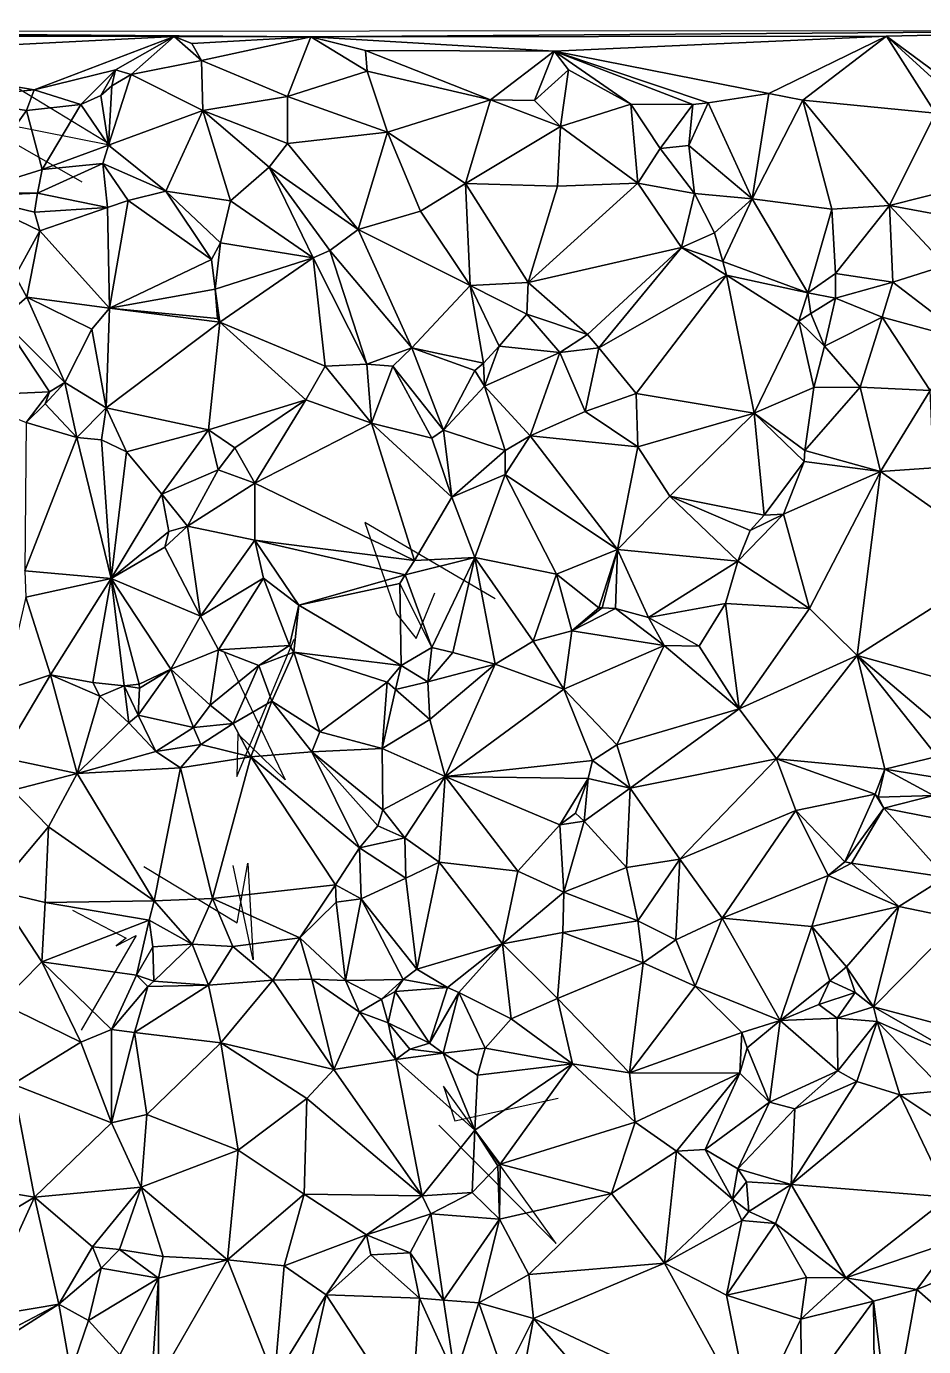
# Model space of a CAD drawing. Header units: metres. Extents: x -15 to 15, y -15.2 to 15.7.
# Drawn here: x -10.06 to -0.3, y 0.67 to 15.03 of the extents above; entities that cross this region are included whole.
import ezdxf

# ---------------------------------------------------------------- set-up
doc = ezdxf.new("R2010")
doc.units = ezdxf.units.M
doc.layers.add('CRACKS', color=1, linetype='Continuous')
doc.layers.add('STREET_MESH', color=7, linetype='Continuous')

msp = doc.modelspace()

# ---------------------------------------------------------------- linework, layer by layer
at = {"layer": 'CRACKS'}
for points in [[(-9.45, 13.339, 0.1), (-10.694, 14.051, 0.1), (-9.135, 13.741, 0.1), (-10.806, 14.756, 0.1), (-10.603, 15.034, 0.1)], [(-4.957, 8.809, 0.1), (-6.373, 9.638, 0.1), (-6.031, 8.643, 0.1), (-5.817, 8.376, 0.1), (-5.614, 8.874, 0.1)], [(-7.904, 8.23, 0.1), (-7.24, 6.838, 0.1), (-7.756, 7.34, 0.1), (-7.766, 6.874, 0.1), (-7.142, 8.368, 0.1)], [(-8.778, 5.897, 0.1), (-7.764, 5.284, 0.1), (-7.649, 5.934, 0.1), (-7.59, 4.881, 0.1), (-7.806, 5.907, 0.1)], [(-9.557, 5.421, 0.1), (-8.972, 5.118, 0.1), (-9.081, 5.032, 0.1), (-8.861, 5.147, 0.1), (-9.462, 4.115, 0.1)], [(-5.571, 3.084, 0.1), (-4.292, 1.796, 0.1), (-5.517, 3.506, 0.1), (-5.394, 3.129, 0.1), (-4.271, 3.376, 0.1)]]:
    msp.add_polyline3d(points, dxfattribs=at)
at = {"layer": 'STREET_MESH'}
for points in [[(-14.616, 14.98), (-6.961, 14.92), (1.963, 14.988)], [(-8.449, 14.923), (-6.961, 14.92), (-14.616, 14.98)], [(-12.918, 14.928), (-8.449, 14.923), (-14.616, 14.98)], [(-6.961, 14.92), (-0.7, 14.928), (1.963, 14.988)], [(-0.7, 14.928), (0.451, 14.08), (1.963, 14.988)], [(-8.449, 14.923), (-12.918, 14.928), (-12.24, 14.732)], [(-9.974, 14.344), (-8.449, 14.923), (-12.24, 14.732)], [(-8.449, 14.923), (-9.974, 14.344), (-9.089, 14.561)], [(-8.917, 14.512), (-8.449, 14.923), (-9.089, 14.561)], [(-8.449, 14.923), (-8.917, 14.512), (-8.15, 14.663)], [(-8.449, 14.923), (-8.258, 14.85), (-6.961, 14.92)], [(-8.258, 14.85), (-8.449, 14.923), (-8.15, 14.663)], [(-8.258, 14.85), (-8.15, 14.663), (-6.961, 14.92)], [(-8.15, 14.663), (-7.215, 14.271), (-6.961, 14.92)], [(-7.215, 14.271), (-6.348, 14.546), (-6.961, 14.92)], [(-4.313, 14.766), (-0.7, 14.928), (-6.961, 14.92)], [(-6.368, 14.772), (-4.313, 14.766), (-6.961, 14.92)], [(-6.348, 14.546), (-6.368, 14.772), (-6.961, 14.92)], [(-4.313, 14.766), (-1.98, 14.304), (-0.7, 14.928)], [(-1.98, 14.304), (-1.608, 14.233), (-0.7, 14.928)], [(-1.608, 14.233), (-0.165, 14.089), (-0.7, 14.928)], [(0.196, 14.114), (0.451, 14.08), (-0.7, 14.928)], [(-0.165, 14.089), (0.196, 14.114), (-0.7, 14.928)], [(-10.907, 14.253), (-9.974, 14.344), (-12.24, 14.732)], [(-8.917, 14.512), (-8.139, 14.118), (-8.15, 14.663)], [(-8.139, 14.118), (-7.215, 14.271), (-8.15, 14.663)], [(-6.368, 14.772), (-5.007, 14.237), (-4.313, 14.766)], [(-6.368, 14.772), (-6.348, 14.546), (-5.007, 14.237)], [(-5.007, 14.237), (-4.528, 14.227), (-4.313, 14.766)], [(-4.528, 14.227), (-4.157, 14.563), (-4.313, 14.766)], [(-2.639, 14.203), (-1.98, 14.304), (-4.313, 14.766)], [(-2.805, 14.186), (-2.639, 14.203), (-4.313, 14.766)], [(-3.481, 14.188), (-2.805, 14.186), (-4.313, 14.766)], [(-4.157, 14.563), (-3.481, 14.188), (-4.313, 14.766)], [(-9.974, 14.344), (-9.466, 14.185), (-9.089, 14.561)], [(-9.466, 14.185), (-9.247, 14.284), (-9.089, 14.561)], [(-9.247, 14.284), (-9.128, 14.389), (-9.089, 14.561)], [(-8.917, 14.512), (-9.164, 13.741), (-8.139, 14.118)], [(-8.917, 14.512), (-9.128, 14.389), (-9.164, 13.741)], [(-9.128, 14.389), (-8.917, 14.512), (-9.089, 14.561)], [(-6.348, 14.546), (-7.215, 14.271), (-6.129, 13.883)], [(-6.348, 14.546), (-6.129, 13.883), (-5.007, 14.237)], [(-4.244, 13.945), (-4.157, 14.563), (-4.528, 14.227)], [(-4.157, 14.563), (-4.244, 13.945), (-3.481, 14.188)], [(-9.128, 14.389), (-9.247, 14.284), (-9.164, 13.741)], [(-10.056, 14.119), (-9.974, 14.344), (-10.907, 14.253)], [(-10.703, 13.225), (-10.056, 14.119), (-10.907, 14.253)], [(-9.466, 14.185), (-9.974, 14.344), (-10.056, 14.119)], [(-9.247, 14.284), (-9.466, 14.185), (-9.164, 13.741)], [(-7.215, 13.759), (-7.215, 14.271), (-8.139, 14.118)], [(-7.215, 14.271), (-7.215, 13.759), (-6.129, 13.883)], [(-6.129, 13.883), (-5.281, 13.326), (-5.007, 14.237)], [(-5.281, 13.326), (-4.244, 13.945), (-5.007, 14.237)], [(-4.244, 13.945), (-4.528, 14.227), (-5.007, 14.237)], [(-2.159, 13.16), (-1.98, 14.304), (-2.639, 14.203)], [(-2.159, 13.16), (-1.608, 14.233), (-1.98, 14.304)], [(-1.608, 14.233), (-2.159, 13.16), (-1.294, 13.047)], [(-1.608, 14.233), (-1.294, 13.047), (-0.667, 13.087)], [(-0.165, 14.089), (-1.608, 14.233), (-0.667, 13.087)], [(-10.703, 13.225), (-9.887, 13.478), (-10.056, 14.119)], [(-9.887, 13.478), (-9.466, 14.185), (-10.056, 14.119)], [(-9.466, 14.185), (-9.887, 13.478), (-9.164, 13.741)], [(-9.164, 13.741), (-8.54, 13.241), (-8.139, 14.118)], [(-8.54, 13.241), (-7.835, 13.136), (-8.139, 14.118)], [(-7.416, 13.502), (-7.215, 13.759), (-8.139, 14.118)], [(-7.835, 13.136), (-7.416, 13.502), (-8.139, 14.118)], [(-4.244, 13.945), (-3.405, 13.331), (-3.481, 14.188)], [(-3.16, 13.707), (-2.805, 14.186), (-3.481, 14.188)], [(-3.405, 13.331), (-3.16, 13.707), (-3.481, 14.188)], [(-2.805, 14.186), (-3.16, 13.707), (-2.848, 13.739)], [(-2.848, 13.739), (-2.159, 13.16), (-2.639, 14.203)], [(-2.805, 14.186), (-2.848, 13.739), (-2.639, 14.203)], [(0.455, 13.368), (-0.165, 14.089), (-0.667, 13.087)], [(-4.279, 13.298), (-4.244, 13.945), (-5.281, 13.326)], [(-4.244, 13.945), (-4.279, 13.298), (-3.405, 13.331)], [(-6.129, 13.883), (-7.215, 13.759), (-6.448, 12.825)], [(-5.77, 13.025), (-6.129, 13.883), (-6.448, 12.825)], [(-6.129, 13.883), (-5.77, 13.025), (-5.281, 13.326)], [(-9.887, 13.478), (-9.226, 13.542), (-9.164, 13.741)], [(-9.226, 13.542), (-8.54, 13.241), (-9.164, 13.741)], [(-7.215, 13.759), (-7.416, 13.502), (-6.448, 12.825)], [(-3.16, 13.707), (-3.405, 13.331), (-2.789, 13.217)], [(-3.16, 13.707), (-2.789, 13.217), (-2.848, 13.739)], [(-2.789, 13.217), (-2.159, 13.16), (-2.848, 13.739)], [(-9.226, 13.542), (-9.937, 13.221), (-9.173, 13.065)], [(-9.226, 13.542), (-9.887, 13.478), (-9.937, 13.221)], [(-8.951, 13.141), (-9.226, 13.542), (-9.173, 13.065)], [(-9.226, 13.542), (-8.951, 13.141), (-8.54, 13.241)], [(-7.835, 13.136), (-6.938, 12.516), (-7.416, 13.502)], [(-7.416, 13.502), (-6.757, 12.598), (-6.448, 12.825)], [(-6.938, 12.516), (-6.757, 12.598), (-7.416, 13.502)], [(-9.937, 13.221), (-9.887, 13.478), (-10.703, 13.225)], [(0.192, 12.925), (0.455, 13.368), (-0.667, 13.087)], [(-9.937, 13.221), (-10.703, 13.225), (-10.694, 13.188)], [(-9.97, 13.012), (-9.937, 13.221), (-10.694, 13.188)], [(-9.937, 13.221), (-9.97, 13.012), (-9.173, 13.065)], [(-8.951, 13.141), (-8.042, 12.498), (-8.54, 13.241)], [(-8.042, 12.498), (-7.945, 12.682), (-8.54, 13.241)], [(-7.945, 12.682), (-7.835, 13.136), (-8.54, 13.241)], [(-5.77, 13.025), (-5.228, 12.216), (-5.281, 13.326)], [(-5.281, 13.326), (-5.228, 12.216), (-4.598, 12.25)], [(-4.279, 13.298), (-5.281, 13.326), (-4.598, 12.25)], [(-2.929, 12.628), (-3.405, 13.331), (-4.598, 12.25)], [(-3.405, 13.331), (-4.279, 13.298), (-4.598, 12.25)], [(-2.789, 13.217), (-3.405, 13.331), (-2.929, 12.628)], [(-2.789, 13.217), (-2.929, 12.628), (-2.57, 12.79)], [(-2.159, 13.16), (-2.789, 13.217), (-2.57, 12.79)], [(-9.912, 12.812), (-9.97, 13.012), (-10.694, 13.188)], [(-10.179, 12.32), (-9.912, 12.812), (-10.694, 13.188)], [(-9.154, 11.968), (-8.951, 13.141), (-9.173, 13.065)], [(-8.042, 12.498), (-8.951, 13.141), (-9.154, 11.968)], [(-6.938, 12.516), (-7.835, 13.136), (-7.945, 12.682)], [(-2.479, 12.476), (-2.159, 13.16), (-2.57, 12.79)], [(-2.479, 12.476), (-1.555, 12.136), (-2.159, 13.16)], [(-2.159, 13.16), (-1.555, 12.136), (-1.294, 13.047)], [(-1.294, 13.047), (-1.255, 12.346), (-0.667, 13.087)], [(-1.255, 12.346), (-0.63, 12.253), (-0.667, 13.087)], [(-0.63, 12.253), (-0.057, 12.432), (-0.667, 13.087)], [(-0.057, 12.432), (0.192, 12.925), (-0.667, 13.087)], [(-9.97, 13.012), (-9.912, 12.812), (-9.173, 13.065)], [(-9.912, 12.812), (-9.154, 11.968), (-9.173, 13.065)], [(-5.228, 12.216), (-5.77, 13.025), (-6.448, 12.825)], [(-1.294, 13.047), (-1.555, 12.136), (-1.255, 12.346)], [(-10.179, 12.32), (-10.052, 12.088), (-9.912, 12.812)], [(-9.912, 12.812), (-10.052, 12.088), (-9.154, 11.968)], [(-6.757, 12.598), (-5.865, 11.538), (-6.448, 12.825)], [(-5.865, 11.538), (-5.228, 12.216), (-6.448, 12.825)], [(-2.929, 12.628), (-2.479, 12.476), (-2.57, 12.79)], [(-8.042, 12.498), (-8.004, 12.177), (-7.945, 12.682)], [(-8.004, 12.177), (-6.938, 12.516), (-7.945, 12.682)], [(-8.004, 12.177), (-8.042, 12.498), (-9.154, 11.968)], [(-6.938, 12.516), (-8.004, 12.177), (-7.954, 11.817)], [(-6.807, 11.337), (-6.938, 12.516), (-7.954, 11.817)], [(-6.938, 12.516), (-6.353, 11.359), (-6.757, 12.598)], [(-6.353, 11.359), (-6.938, 12.516), (-6.807, 11.337)], [(-6.757, 12.598), (-6.353, 11.359), (-5.865, 11.538)], [(-3.951, 11.684), (-2.929, 12.628), (-4.598, 12.25)], [(-2.929, 12.628), (-3.951, 11.684), (-3.828, 11.539)], [(-2.44, 12.327), (-2.929, 12.628), (-3.828, 11.539)], [(-2.44, 12.327), (-2.479, 12.476), (-2.929, 12.628)], [(-1.555, 12.136), (-2.479, 12.476), (-2.44, 12.327)], [(-0.057, 12.432), (-0.63, 12.253), (0.204, 11.615)], [(-10.179, 12.32), (-10.327, 11.849), (-10.052, 12.088)], [(-5.865, 11.538), (-5.083, 11.37), (-5.228, 12.216)], [(-5.228, 12.216), (-4.613, 11.905), (-4.598, 12.25)], [(-5.083, 11.37), (-4.914, 11.555), (-5.228, 12.216)], [(-4.914, 11.555), (-4.613, 11.905), (-5.228, 12.216)], [(-4.613, 11.905), (-3.951, 11.684), (-4.598, 12.25)], [(-3.421, 11.041), (-2.44, 12.327), (-3.828, 11.539)], [(-2.137, 10.828), (-2.44, 12.327), (-3.421, 11.041)], [(-1.652, 11.829), (-2.44, 12.327), (-2.137, 10.828)], [(-1.652, 11.829), (-1.555, 12.136), (-2.44, 12.327)], [(-1.555, 12.136), (-1.253, 12.078), (-1.255, 12.346)], [(-1.253, 12.078), (-0.63, 12.253), (-1.255, 12.346)], [(-1.253, 12.078), (-0.746, 11.871), (-0.63, 12.253)], [(-0.63, 12.253), (-0.746, 11.871), (0.204, 11.615)], [(-10.052, 12.088), (-10.327, 11.849), (-9.64, 11.161)], [(-9.346, 11.74), (-10.052, 12.088), (-9.64, 11.161)], [(-10.052, 12.088), (-9.346, 11.74), (-9.154, 11.968)], [(-7.978, 11.857), (-8.004, 12.177), (-9.154, 11.968)], [(-8.004, 12.177), (-7.978, 11.857), (-7.954, 11.817)], [(-1.521, 11.913), (-1.555, 12.136), (-1.652, 11.829)], [(-1.555, 12.136), (-1.521, 11.913), (-1.253, 12.078)], [(-1.253, 12.078), (-1.521, 11.913), (-1.372, 11.557)], [(-0.746, 11.871), (-1.253, 12.078), (-1.372, 11.557)], [(-9.346, 11.74), (-9.188, 10.884), (-9.154, 11.968)], [(-9.154, 11.968), (-9.188, 10.884), (-7.954, 11.817)], [(-7.978, 11.857), (-9.154, 11.968), (-7.954, 11.817)], [(-10.327, 11.849), (-10.772, 11.016), (-9.806, 11.06)], [(-10.327, 11.849), (-9.806, 11.06), (-9.64, 11.161)], [(-9.188, 10.884), (-8.074, 10.645), (-7.954, 11.817)], [(-8.074, 10.645), (-7.015, 10.974), (-7.954, 11.817)], [(-7.015, 10.974), (-6.807, 11.337), (-7.954, 11.817)], [(-4.613, 11.905), (-4.914, 11.555), (-4.253, 11.489)], [(-4.613, 11.905), (-4.253, 11.489), (-3.951, 11.684)], [(-1.491, 11.105), (-1.652, 11.829), (-2.137, 10.828)], [(-1.521, 11.913), (-1.652, 11.829), (-1.372, 11.557)], [(-1.652, 11.829), (-1.491, 11.105), (-1.372, 11.557)], [(-0.984, 11.109), (-0.746, 11.871), (-1.372, 11.557)], [(-0.746, 11.871), (-0.984, 11.109), (-0.222, 11.075)], [(-0.746, 11.871), (-0.222, 11.075), (0.204, 11.615)], [(-9.188, 10.884), (-9.346, 11.74), (-9.64, 11.161)], [(-3.951, 11.684), (-4.253, 11.489), (-3.828, 11.539)], [(-5.865, 11.538), (-6.353, 11.359), (-6.069, 11.339)], [(-5.865, 11.538), (-6.069, 11.339), (-5.519, 10.644)], [(-5.865, 11.538), (-5.176, 11.293), (-5.083, 11.37)], [(-5.176, 11.293), (-5.865, 11.538), (-5.519, 10.644)], [(-5.072, 11.121), (-4.914, 11.555), (-5.083, 11.37)], [(-4.914, 11.555), (-5.072, 11.121), (-4.253, 11.489)], [(-4.253, 11.489), (-5.072, 11.121), (-4.574, 10.58)], [(-3.977, 10.846), (-4.253, 11.489), (-4.574, 10.58)], [(-4.253, 11.489), (-3.977, 10.846), (-3.828, 11.539)], [(-3.977, 10.846), (-3.421, 11.041), (-3.828, 11.539)], [(-1.491, 11.105), (-0.984, 11.109), (-1.372, 11.557)], [(-6.301, 10.719), (-6.353, 11.359), (-6.807, 11.337)], [(-6.353, 11.359), (-6.301, 10.719), (-6.069, 11.339)], [(-5.176, 11.293), (-5.072, 11.121), (-5.083, 11.37)], [(-7.015, 10.974), (-6.301, 10.719), (-6.807, 11.337)], [(-6.301, 10.719), (-5.644, 10.557), (-6.069, 11.339)], [(-6.069, 11.339), (-5.644, 10.557), (-5.519, 10.644)], [(-5.072, 11.121), (-5.176, 11.293), (-5.519, 10.644)], [(-9.806, 11.06), (-10.772, 11.016), (-10.058, 10.727)], [(-9.851, 10.929), (-9.806, 11.06), (-10.058, 10.727)], [(-9.806, 11.06), (-9.851, 10.929), (-9.64, 11.161)], [(-9.851, 10.929), (-9.508, 10.564), (-9.64, 11.161)], [(-9.508, 10.564), (-9.188, 10.884), (-9.64, 11.161)], [(-4.849, 10.42), (-5.072, 11.121), (-5.519, 10.644)], [(-5.072, 11.121), (-4.849, 10.42), (-4.574, 10.58)], [(-1.589, 10.421), (-1.491, 11.105), (-2.137, 10.828)], [(-0.984, 11.109), (-1.589, 10.421), (-0.764, 10.194)], [(-0.984, 11.109), (-1.491, 11.105), (-1.589, 10.421)], [(-0.984, 11.109), (-0.764, 10.194), (-0.222, 11.075)], [(-0.764, 10.194), (-0.187, 10.232), (-0.222, 11.075)], [(-9.508, 10.564), (-9.851, 10.929), (-10.058, 10.727)], [(-7.789, 10.452), (-7.015, 10.974), (-8.074, 10.645)], [(-7.015, 10.974), (-7.789, 10.452), (-7.57, 10.067)], [(-6.301, 10.719), (-7.015, 10.974), (-7.57, 10.067)], [(-3.421, 11.041), (-3.977, 10.846), (-3.404, 10.461)], [(-2.137, 10.828), (-3.421, 11.041), (-3.404, 10.461)], [(-9.508, 10.564), (-9.24, 10.536), (-9.188, 10.884)], [(-9.24, 10.536), (-8.967, 10.408), (-9.188, 10.884)], [(-9.188, 10.884), (-8.967, 10.408), (-8.074, 10.645)], [(-3.977, 10.846), (-4.574, 10.58), (-3.404, 10.461)], [(-3.056, 9.925), (-2.137, 10.828), (-3.404, 10.461)], [(-3.056, 9.925), (-2.031, 9.718), (-2.137, 10.828)], [(-1.589, 10.421), (-2.137, 10.828), (-1.593, 10.3)], [(-2.137, 10.828), (-2.031, 9.718), (-1.593, 10.3)], [(-10.074, 9.113), (-9.508, 10.564), (-10.058, 10.727)], [(-8.967, 10.408), (-8.585, 9.945), (-8.074, 10.645)], [(-8.585, 9.945), (-7.97, 10.212), (-8.074, 10.645)], [(-7.97, 10.212), (-7.789, 10.452), (-8.074, 10.645)], [(-5.833, 9.225), (-6.301, 10.719), (-7.57, 10.067)], [(-5.644, 10.557), (-6.301, 10.719), (-5.427, 9.913)], [(-6.301, 10.719), (-5.833, 9.225), (-5.427, 9.913)], [(-5.644, 10.557), (-5.427, 9.913), (-5.519, 10.644)], [(-5.427, 9.913), (-4.849, 10.42), (-5.519, 10.644)], [(-9.136, 9.03), (-9.508, 10.564), (-10.074, 9.113)], [(-9.24, 10.536), (-9.508, 10.564), (-9.136, 9.03)], [(-8.967, 10.408), (-9.24, 10.536), (-9.136, 9.03)], [(-4.849, 10.42), (-4.848, 10.161), (-4.574, 10.58)], [(-4.848, 10.161), (-3.625, 9.344), (-4.574, 10.58)], [(-4.574, 10.58), (-3.625, 9.344), (-3.404, 10.461)], [(-8.967, 10.408), (-9.136, 9.03), (-8.585, 9.945)], [(-7.789, 10.452), (-7.97, 10.212), (-7.57, 10.067)], [(-5.427, 9.913), (-4.848, 10.161), (-4.849, 10.42)], [(-3.625, 9.344), (-3.056, 9.925), (-3.404, 10.461)], [(-0.764, 10.194), (-1.589, 10.421), (-1.593, 10.3)], [(-7.97, 10.212), (-8.585, 9.945), (-8.303, 9.599)], [(-7.57, 10.067), (-7.97, 10.212), (-8.303, 9.599)], [(-2.031, 9.718), (-1.819, 9.728), (-1.593, 10.3)], [(-1.819, 9.728), (-0.764, 10.194), (-1.593, 10.3)], [(-0.187, 10.232), (-0.764, 10.194), (0.61, 9.226)], [(-7.572, 9.445), (-7.57, 10.067), (-8.303, 9.599)], [(-7.572, 9.445), (-5.833, 9.225), (-7.57, 10.067)], [(-5.427, 9.913), (-5.177, 9.258), (-4.848, 10.161)], [(-4.848, 10.161), (-5.177, 9.258), (-4.289, 9.075)], [(-3.625, 9.344), (-4.848, 10.161), (-4.289, 9.075)], [(-0.764, 10.194), (-1.819, 9.728), (-1.538, 8.702)], [(-0.764, 10.194), (-1.538, 8.702), (-1.017, 8.193)], [(-0.764, 10.194), (-1.017, 8.193), (0.61, 9.226)], [(-8.585, 9.945), (-9.136, 9.03), (-8.507, 9.539)], [(-8.585, 9.945), (-8.507, 9.539), (-8.303, 9.599)], [(-5.833, 9.225), (-5.177, 9.258), (-5.427, 9.913)], [(-2.316, 9.219), (-3.056, 9.925), (-3.625, 9.344)], [(-2.182, 9.552), (-2.031, 9.718), (-3.056, 9.925)], [(-2.316, 9.219), (-2.182, 9.552), (-3.056, 9.925)], [(-1.819, 9.728), (-2.316, 9.219), (-1.538, 8.702)], [(-2.316, 9.219), (-1.819, 9.728), (-2.182, 9.552)], [(-1.819, 9.728), (-2.031, 9.718), (-2.182, 9.552)], [(-9.136, 9.03), (-8.55, 9.37), (-8.507, 9.539)], [(-8.507, 9.539), (-8.55, 9.37), (-8.303, 9.599)], [(-8.55, 9.37), (-8.163, 8.618), (-8.303, 9.599)], [(-8.163, 8.618), (-7.572, 9.445), (-8.303, 9.599)], [(-8.55, 9.37), (-9.136, 9.03), (-8.163, 8.618)], [(-7.572, 9.445), (-8.163, 8.618), (-7.478, 9.031)], [(-5.934, 9.069), (-5.833, 9.225), (-7.572, 9.445)], [(-7.091, 8.738), (-7.572, 9.445), (-7.478, 9.031)], [(-7.091, 8.738), (-5.934, 9.069), (-7.572, 9.445)], [(-3.83, 8.711), (-3.625, 9.344), (-4.289, 9.075)], [(-3.83, 8.711), (-3.793, 8.711), (-3.625, 9.344)], [(-3.625, 9.344), (-3.793, 8.711), (-3.649, 8.704)], [(-3.29, 8.606), (-3.625, 9.344), (-3.649, 8.704)], [(-3.29, 8.606), (-2.316, 9.219), (-3.625, 9.344)], [(-5.177, 9.258), (-5.934, 9.069), (-5.645, 8.28)], [(-5.833, 9.225), (-5.934, 9.069), (-5.177, 9.258)], [(-5.416, 8.225), (-5.177, 9.258), (-5.645, 8.28)], [(-5.177, 9.258), (-5.416, 8.225), (-4.955, 8.096)], [(-4.542, 8.348), (-5.177, 9.258), (-4.955, 8.096)], [(-4.289, 9.075), (-5.177, 9.258), (-4.542, 8.348)], [(-2.45, 8.757), (-2.316, 9.219), (-3.29, 8.606)], [(-2.316, 9.219), (-2.45, 8.757), (-1.538, 8.702)], [(-1.017, 8.193), (0.365, 7.806), (0.61, 9.226)], [(-10.062, 8.826), (-9.136, 9.03), (-10.074, 9.113)], [(-5.934, 9.069), (-7.091, 8.738), (-5.995, 8.974)], [(-5.645, 8.28), (-5.934, 9.069), (-5.995, 8.974)], [(-4.123, 8.459), (-4.289, 9.075), (-4.542, 8.348)], [(-4.123, 8.459), (-3.83, 8.711), (-4.289, 9.075)], [(-10.062, 8.826), (-9.795, 7.981), (-9.136, 9.03)], [(-9.795, 7.981), (-9.333, 7.897), (-9.136, 9.03)], [(-9.333, 7.897), (-8.994, 7.861), (-9.136, 9.03)], [(-8.163, 8.618), (-9.136, 9.03), (-8.487, 8.042)], [(-9.136, 9.03), (-8.83, 7.878), (-8.487, 8.042)], [(-8.994, 7.861), (-8.83, 7.878), (-9.136, 9.03)], [(-7.478, 9.031), (-8.163, 8.618), (-7.967, 8.254)], [(-7.194, 8.299), (-7.478, 9.031), (-7.967, 8.254)], [(-7.194, 8.299), (-7.091, 8.738), (-7.478, 9.031)], [(-7.091, 8.738), (-5.979, 8.081), (-5.995, 8.974)], [(-5.979, 8.081), (-5.645, 8.28), (-5.995, 8.974)], [(-9.795, 7.981), (-10.062, 8.826), (-10.294, 7.816)], [(-8.163, 8.618), (-8.487, 8.042), (-7.967, 8.254)], [(-7.091, 8.738), (-7.194, 8.299), (-7.146, 8.229)], [(-5.979, 8.081), (-7.091, 8.738), (-7.146, 8.229)], [(-4.123, 8.459), (-3.793, 8.711), (-3.83, 8.711)], [(-3.793, 8.711), (-4.123, 8.459), (-3.649, 8.704)], [(-4.123, 8.459), (-3.119, 8.299), (-3.649, 8.704)], [(-3.119, 8.299), (-3.29, 8.606), (-3.649, 8.704)], [(-2.45, 8.757), (-3.29, 8.606), (-2.737, 8.294)], [(-2.45, 8.757), (-2.737, 8.294), (-2.3, 7.611)], [(-1.538, 8.702), (-2.45, 8.757), (-2.3, 7.611)], [(-1.017, 8.193), (-1.538, 8.702), (-2.3, 7.611)], [(-3.29, 8.606), (-3.119, 8.299), (-2.737, 8.294)], [(-4.209, 7.826), (-4.542, 8.348), (-4.955, 8.096)], [(-4.209, 7.826), (-4.123, 8.459), (-4.542, 8.348)], [(-3.119, 8.299), (-4.123, 8.459), (-4.209, 7.826)], [(-7.967, 8.254), (-8.487, 8.042), (-8.058, 7.652)], [(-7.527, 8.083), (-7.967, 8.254), (-8.058, 7.652)], [(-7.527, 8.083), (-7.194, 8.299), (-7.967, 8.254)], [(-7.194, 8.299), (-7.527, 8.083), (-7.146, 8.229)], [(-7.146, 8.229), (-7.527, 8.083), (-7.387, 7.694)], [(-6.866, 7.36), (-7.146, 8.229), (-7.387, 7.694)], [(-6.133, 7.903), (-7.146, 8.229), (-6.866, 7.36)], [(-6.133, 7.903), (-5.979, 8.081), (-7.146, 8.229)], [(-5.645, 8.28), (-5.979, 8.081), (-5.689, 7.906)], [(-5.416, 8.225), (-5.645, 8.28), (-5.689, 7.906)], [(-5.416, 8.225), (-5.689, 7.906), (-4.955, 8.096)], [(-3.632, 7.221), (-3.119, 8.299), (-4.209, 7.826)], [(-3.119, 8.299), (-3.632, 7.221), (-2.3, 7.611)], [(-2.737, 8.294), (-3.119, 8.299), (-2.3, 7.611)], [(-1.895, 7.069), (-1.017, 8.193), (-2.3, 7.611)], [(-1.895, 7.069), (-0.718, 6.956), (-1.017, 8.193)], [(-1.017, 8.193), (-0.147, 7.094), (0.032, 7.304)], [(0.365, 7.806), (-1.017, 8.193), (0.032, 7.304)], [(-1.017, 8.193), (-0.718, 6.956), (-0.147, 7.094)], [(-8.487, 8.042), (-8.84, 7.542), (-8.237, 7.407)], [(-8.828, 7.835), (-8.84, 7.542), (-8.487, 8.042)], [(-8.83, 7.878), (-8.828, 7.835), (-8.487, 8.042)], [(-8.487, 8.042), (-8.237, 7.407), (-8.058, 7.652)], [(-7.806, 7.451), (-7.527, 8.083), (-8.058, 7.652)], [(-7.527, 8.083), (-7.806, 7.451), (-7.387, 7.694)], [(-5.979, 8.081), (-6.133, 7.903), (-6.04, 7.822)], [(-5.979, 8.081), (-6.04, 7.822), (-5.689, 7.906)], [(-5.689, 7.906), (-5.668, 7.497), (-4.955, 8.096)], [(-5.668, 7.497), (-5.5, 6.874), (-4.955, 8.096)], [(-5.5, 6.874), (-4.209, 7.826), (-4.955, 8.096)], [(-9.503, 6.907), (-9.795, 7.981), (-10.327, 7.081)], [(-9.795, 7.981), (-10.294, 7.816), (-10.327, 7.081)], [(-9.795, 7.981), (-9.503, 6.907), (-9.258, 7.749)], [(-9.333, 7.897), (-9.795, 7.981), (-9.258, 7.749)], [(-6.133, 7.903), (-6.866, 7.36), (-6.186, 7.18)], [(-6.133, 7.903), (-6.186, 7.18), (-6.04, 7.822)], [(-6.04, 7.822), (-5.668, 7.497), (-5.689, 7.906)], [(-8.994, 7.861), (-9.333, 7.897), (-9.258, 7.749)], [(-8.943, 7.459), (-8.994, 7.861), (-9.258, 7.749)], [(-8.994, 7.861), (-8.828, 7.835), (-8.83, 7.878)], [(-8.828, 7.835), (-8.994, 7.861), (-8.84, 7.542)], [(-8.994, 7.861), (-8.943, 7.459), (-8.84, 7.542)], [(-6.04, 7.822), (-6.186, 7.18), (-5.668, 7.497)], [(-3.899, 7.051), (-4.209, 7.826), (-5.5, 6.874)], [(-3.899, 7.051), (-3.632, 7.221), (-4.209, 7.826)], [(-9.503, 6.907), (-8.943, 7.459), (-9.258, 7.749)], [(-8.237, 7.407), (-7.806, 7.451), (-8.058, 7.652)], [(-7.387, 7.694), (-7.806, 7.451), (-7.614, 7.088)], [(-7.387, 7.694), (-7.614, 7.088), (-6.953, 7.145)], [(-6.866, 7.36), (-7.387, 7.694), (-6.953, 7.145)], [(-8.84, 7.542), (-8.943, 7.459), (-8.649, 7.147)], [(-8.237, 7.407), (-8.84, 7.542), (-8.649, 7.147)], [(-5.668, 7.497), (-6.186, 7.18), (-5.5, 6.874)], [(-3.632, 7.221), (-3.486, 6.75), (-2.3, 7.611)], [(-3.486, 6.75), (-1.895, 7.069), (-2.3, 7.611)], [(-8.943, 7.459), (-9.503, 6.907), (-8.649, 7.147)], [(-8.16, 7.224), (-8.237, 7.407), (-8.649, 7.147)], [(-8.16, 7.224), (-7.806, 7.451), (-8.237, 7.407)], [(-7.806, 7.451), (-8.16, 7.224), (-7.614, 7.088)], [(-6.186, 7.18), (-6.866, 7.36), (-6.953, 7.145)], [(-8.16, 7.224), (-8.649, 7.147), (-8.381, 6.97)], [(-7.614, 7.088), (-8.16, 7.224), (-8.381, 6.97)], [(-3.632, 7.221), (-3.899, 7.051), (-3.486, 6.75)], [(-9.503, 6.907), (-10.327, 7.081), (-10.206, 6.728)], [(-8.649, 7.147), (-9.503, 6.907), (-8.381, 6.97)], [(-8.031, 5.549), (-7.614, 7.088), (-8.381, 6.97)], [(-7.614, 7.088), (-8.031, 5.549), (-6.693, 5.696)], [(-7.614, 7.088), (-6.432, 6.099), (-6.953, 7.145)], [(-6.432, 6.099), (-7.614, 7.088), (-6.693, 5.696)], [(-6.18, 6.513), (-6.186, 7.18), (-6.953, 7.145)], [(-6.432, 6.099), (-6.232, 6.337), (-6.953, 7.145)], [(-6.232, 6.337), (-6.18, 6.513), (-6.953, 7.145)], [(-6.186, 7.18), (-6.18, 6.513), (-5.5, 6.874)], [(-3.943, 6.854), (-3.899, 7.051), (-5.5, 6.874)], [(-3.899, 7.051), (-3.943, 6.854), (-3.486, 6.75)], [(-2.947, 5.977), (-1.895, 7.069), (-3.486, 6.75)], [(-1.895, 7.069), (-2.947, 5.977), (-1.687, 6.507)], [(-0.822, 6.682), (-1.895, 7.069), (-1.687, 6.507)], [(-0.822, 6.682), (-0.718, 6.956), (-1.895, 7.069)], [(-0.147, 7.094), (-0.718, 6.956), (-0.091, 6.854)], [(-9.815, 6.327), (-9.503, 6.907), (-10.206, 6.728)], [(-9.815, 6.327), (-8.668, 5.524), (-9.503, 6.907)], [(-9.503, 6.907), (-8.668, 5.524), (-8.381, 6.97)], [(-8.668, 5.524), (-8.031, 5.549), (-8.381, 6.97)], [(-0.822, 6.682), (-0.79, 6.651), (-0.718, 6.956)], [(-0.79, 6.651), (-0.188, 6.67), (-0.718, 6.956)], [(-0.718, 6.956), (-0.188, 6.67), (-0.091, 6.854)], [(-6.18, 6.513), (-5.941, 6.207), (-5.5, 6.874)], [(-5.941, 6.207), (-5.567, 5.944), (-5.5, 6.874)], [(-5.567, 5.944), (-4.711, 5.846), (-5.5, 6.874)], [(-4.252, 6.349), (-3.943, 6.854), (-5.5, 6.874)], [(-4.711, 5.846), (-4.252, 6.349), (-5.5, 6.874)], [(-4.082, 6.477), (-3.943, 6.854), (-4.252, 6.349)], [(-4.082, 6.477), (-3.989, 6.39), (-3.943, 6.854)], [(-3.943, 6.854), (-3.989, 6.39), (-3.486, 6.75)], [(-3.989, 6.39), (-3.526, 5.887), (-3.486, 6.75)], [(-3.526, 5.887), (-2.947, 5.977), (-3.486, 6.75)], [(-10.402, 5.636), (-9.815, 6.327), (-10.206, 6.728)], [(-1.153, 5.947), (-0.822, 6.682), (-1.687, 6.507)], [(-0.822, 6.682), (-1.153, 5.947), (-0.726, 6.53)], [(-0.79, 6.651), (-0.822, 6.682), (-0.726, 6.53)], [(-0.188, 6.67), (-0.79, 6.651), (-0.726, 6.53)], [(-0.155, 6.418), (-0.188, 6.67), (-0.726, 6.53)], [(-5.941, 6.207), (-6.18, 6.513), (-6.232, 6.337)], [(-3.989, 6.39), (-4.082, 6.477), (-4.252, 6.349)], [(-2.947, 5.977), (-2.487, 5.335), (-1.687, 6.507)], [(-2.487, 5.335), (-1.332, 5.797), (-1.687, 6.507)], [(-1.332, 5.797), (-1.153, 5.947), (-1.687, 6.507)], [(-1.153, 5.947), (-1.081, 5.933), (-0.726, 6.53)], [(-1.081, 5.933), (-0.056, 5.78), (-0.726, 6.53)], [(-0.056, 5.78), (-0.155, 6.418), (-0.726, 6.53)], [(-9.815, 6.327), (-10.402, 5.636), (-9.853, 5.505)], [(-8.668, 5.524), (-9.815, 6.327), (-9.853, 5.505)], [(-6.432, 6.099), (-5.941, 6.207), (-6.232, 6.337)], [(-4.711, 5.846), (-4.208, 5.618), (-4.252, 6.349)], [(-4.208, 5.618), (-3.989, 6.39), (-4.252, 6.349)], [(-3.526, 5.887), (-3.989, 6.39), (-4.208, 5.618)], [(-5.927, 5.769), (-5.941, 6.207), (-6.432, 6.099)], [(-5.941, 6.207), (-5.927, 5.769), (-5.567, 5.944)], [(-6.416, 5.544), (-6.432, 6.099), (-6.693, 5.696)], [(-5.927, 5.769), (-6.432, 6.099), (-6.416, 5.544)], [(-5.567, 5.944), (-5.927, 5.769), (-5.809, 4.78)], [(-4.877, 5.056), (-5.567, 5.944), (-5.809, 4.78)], [(-4.711, 5.846), (-5.567, 5.944), (-4.877, 5.056)], [(-3.526, 5.887), (-3.404, 5.306), (-2.947, 5.977)], [(-3.404, 5.306), (-2.99, 5.098), (-2.947, 5.977)], [(-2.99, 5.098), (-2.487, 5.335), (-2.947, 5.977)], [(-1.332, 5.797), (-1.081, 5.933), (-1.153, 5.947)], [(-1.081, 5.933), (-1.332, 5.797), (-0.566, 5.462)], [(-0.056, 5.78), (-1.081, 5.933), (-0.566, 5.462)], [(-5.927, 5.769), (-6.416, 5.544), (-5.809, 4.78)], [(-4.208, 5.618), (-4.711, 5.846), (-4.877, 5.056)], [(-3.404, 5.306), (-3.526, 5.887), (-4.208, 5.618)], [(-1.332, 5.797), (-2.487, 5.335), (-1.511, 5.242)], [(-1.332, 5.797), (-1.511, 5.242), (-0.566, 5.462)], [(0.104, 5.325), (-0.056, 5.78), (-0.566, 5.462)], [(-10.402, 5.636), (-9.89, 4.861), (-9.853, 5.505)], [(-10.33, 4.409), (-9.89, 4.861), (-10.402, 5.636)], [(-8.031, 5.549), (-7.082, 5.119), (-6.693, 5.696)], [(-6.693, 5.696), (-7.082, 5.119), (-6.688, 5.51)], [(-6.416, 5.544), (-6.693, 5.696), (-6.688, 5.51)], [(-4.208, 5.618), (-4.877, 5.056), (-4.22, 5.177)], [(-3.404, 5.306), (-4.208, 5.618), (-4.22, 5.177)], [(-9.89, 4.861), (-8.72, 5.314), (-9.853, 5.505)], [(-8.72, 5.314), (-8.668, 5.524), (-9.853, 5.505)], [(-8.72, 5.314), (-8.254, 5.051), (-8.668, 5.524)], [(-8.668, 5.524), (-8.254, 5.051), (-8.031, 5.549)], [(-8.254, 5.051), (-7.812, 5.027), (-8.031, 5.549)], [(-7.812, 5.027), (-7.082, 5.119), (-8.031, 5.549)], [(-7.082, 5.119), (-6.586, 4.657), (-6.688, 5.51)], [(-6.586, 4.657), (-6.416, 5.544), (-6.688, 5.51)], [(-5.958, 4.667), (-6.416, 5.544), (-6.586, 4.657)], [(-6.416, 5.544), (-5.958, 4.667), (-5.809, 4.78)], [(-1.511, 5.242), (-1.133, 4.806), (-0.566, 5.462)], [(-0.566, 5.462), (-1.133, 4.806), (-0.841, 4.369)], [(0.104, 5.325), (-0.566, 5.462), (-0.841, 4.369)], [(-8.72, 5.314), (-9.89, 4.861), (-8.859, 4.716)], [(-8.683, 5.024), (-8.72, 5.314), (-8.859, 4.716)], [(-8.683, 5.024), (-8.254, 5.051), (-8.72, 5.314)], [(-2.487, 5.335), (-2.99, 5.098), (-2.78, 4.596)], [(-2.487, 5.335), (-2.78, 4.596), (-1.856, 4.221)], [(-1.511, 5.242), (-2.487, 5.335), (-1.856, 4.221)], [(0.57, 3.998), (0.104, 5.325), (-0.841, 4.369)], [(-4.877, 5.056), (-4.28, 4.461), (-4.22, 5.177)], [(-4.28, 4.461), (-3.346, 4.847), (-4.22, 5.177)], [(-3.346, 4.847), (-3.404, 5.306), (-4.22, 5.177)], [(-3.346, 4.847), (-2.99, 5.098), (-3.404, 5.306)], [(-1.511, 5.242), (-1.856, 4.221), (-1.316, 4.651)], [(-1.133, 4.806), (-1.511, 5.242), (-1.316, 4.651)], [(-8.683, 5.024), (-8.672, 4.648), (-8.254, 5.051)], [(-8.672, 4.648), (-8.075, 4.605), (-8.254, 5.051)], [(-8.254, 5.051), (-8.075, 4.605), (-7.812, 5.027)], [(-8.075, 4.605), (-7.375, 4.66), (-7.812, 5.027)], [(-7.375, 4.66), (-7.082, 5.119), (-7.812, 5.027)], [(-7.082, 5.119), (-7.375, 4.66), (-6.951, 4.672)], [(-7.082, 5.119), (-6.951, 4.672), (-6.586, 4.657)], [(-5.474, 4.58), (-4.877, 5.056), (-5.809, 4.78)], [(-5.474, 4.58), (-5.352, 4.524), (-4.877, 5.056)], [(-4.877, 5.056), (-5.352, 4.524), (-4.783, 4.239)], [(-4.28, 4.461), (-4.877, 5.056), (-4.783, 4.239)], [(-2.99, 5.098), (-3.346, 4.847), (-2.78, 4.596)], [(-8.672, 4.648), (-8.683, 5.024), (-8.859, 4.716)], [(-9.89, 4.861), (-10.33, 4.409), (-9.465, 3.984)], [(-9.13, 4.123), (-9.89, 4.861), (-9.465, 3.984)], [(-8.859, 4.716), (-9.89, 4.861), (-9.13, 4.123)], [(-5.958, 4.667), (-5.474, 4.58), (-5.809, 4.78)], [(-3.346, 4.847), (-4.28, 4.461), (-3.494, 3.653)], [(-2.78, 4.596), (-3.346, 4.847), (-3.494, 3.653)], [(-1.041, 4.524), (-1.133, 4.806), (-1.316, 4.651)], [(-1.133, 4.806), (-1.041, 4.524), (-0.841, 4.369)], [(-8.737, 4.591), (-8.859, 4.716), (-9.13, 4.123)], [(-8.075, 4.605), (-8.88, 4.091), (-7.94, 3.98)], [(-8.075, 4.605), (-8.737, 4.591), (-8.88, 4.091)], [(-8.737, 4.591), (-8.672, 4.648), (-8.859, 4.716)], [(-8.075, 4.605), (-8.672, 4.648), (-8.737, 4.591)], [(-7.375, 4.66), (-8.075, 4.605), (-7.94, 3.98)], [(-7.375, 4.66), (-7.94, 3.98), (-6.712, 3.689)], [(-6.951, 4.672), (-7.375, 4.66), (-6.712, 3.689)], [(-6.432, 4.312), (-6.951, 4.672), (-6.712, 3.689)], [(-6.951, 4.672), (-6.432, 4.312), (-6.586, 4.657)], [(-6.192, 4.455), (-5.958, 4.667), (-6.586, 4.657)], [(-6.432, 4.312), (-6.192, 4.455), (-6.586, 4.657)], [(-6.044, 4.535), (-5.958, 4.667), (-6.192, 4.455)], [(-5.958, 4.667), (-6.044, 4.535), (-5.474, 4.58)], [(-2.274, 4.09), (-2.78, 4.596), (-3.494, 3.653)], [(-2.78, 4.596), (-2.274, 4.09), (-1.856, 4.221)], [(-1.856, 4.221), (-1.435, 4.395), (-1.316, 4.651)], [(-1.435, 4.395), (-1.041, 4.524), (-1.316, 4.651)], [(-8.88, 4.091), (-8.737, 4.591), (-9.13, 4.123)], [(-6.432, 4.312), (-6.122, 4.195), (-6.192, 4.455)], [(-6.122, 4.195), (-6.044, 4.535), (-6.192, 4.455)], [(-6.122, 4.195), (-5.672, 3.976), (-6.044, 4.535)], [(-6.044, 4.535), (-5.672, 3.976), (-5.474, 4.58)], [(-5.474, 4.58), (-5.672, 3.976), (-5.352, 4.524)], [(-5.672, 3.976), (-5.522, 3.867), (-5.352, 4.524)], [(-5.352, 4.524), (-5.522, 3.867), (-5.066, 3.92)], [(-5.352, 4.524), (-5.066, 3.92), (-4.783, 4.239)], [(-4.115, 3.749), (-4.28, 4.461), (-4.783, 4.239)], [(-4.28, 4.461), (-4.115, 3.749), (-3.494, 3.653)], [(-1.041, 4.524), (-1.435, 4.395), (-1.237, 4.247)], [(-1.041, 4.524), (-1.237, 4.247), (-0.841, 4.369)], [(-10.33, 4.409), (-10.206, 3.53), (-9.465, 3.984)], [(-6.039, 3.798), (-6.432, 4.312), (-6.712, 3.689)], [(-6.122, 4.195), (-6.432, 4.312), (-6.039, 3.798)], [(-1.237, 4.247), (-1.435, 4.395), (-1.856, 4.221)], [(-1.237, 4.247), (-0.802, 4.21), (-0.841, 4.369)], [(-0.802, 4.21), (0.235, 3.754), (-0.841, 4.369)], [(0.235, 3.754), (0.57, 3.998), (-0.841, 4.369)], [(-5.672, 3.976), (-6.122, 4.195), (-5.885, 3.909)], [(-6.122, 4.195), (-6.039, 3.798), (-5.885, 3.909)], [(-5.066, 3.92), (-4.115, 3.749), (-4.783, 4.239)], [(-2.274, 4.09), (-2.216, 3.925), (-1.856, 4.221)], [(-2.216, 3.925), (-1.971, 3.333), (-1.856, 4.221)], [(-1.971, 3.333), (-1.227, 3.674), (-1.856, 4.221)], [(-1.227, 3.674), (-1.237, 4.247), (-1.856, 4.221)], [(-1.227, 3.674), (-0.802, 4.21), (-1.237, 4.247)], [(-0.802, 4.21), (-1.227, 3.674), (-1.02, 3.558)], [(-0.552, 3.413), (-0.802, 4.21), (-1.02, 3.558)], [(-0.071, 3.459), (-0.802, 4.21), (-0.552, 3.413)], [(0.235, 3.754), (-0.802, 4.21), (-0.071, 3.459)], [(-9.131, 3.107), (-9.13, 4.123), (-9.465, 3.984)], [(-9.131, 3.107), (-8.88, 4.091), (-9.13, 4.123)], [(-8.88, 4.091), (-9.131, 3.107), (-8.746, 3.2)], [(-8.88, 4.091), (-8.746, 3.2), (-7.94, 3.98)], [(-2.296, 3.649), (-2.274, 4.09), (-3.494, 3.653)], [(-2.216, 3.925), (-2.274, 4.09), (-2.296, 3.649)], [(-10.206, 3.53), (-9.131, 3.107), (-9.465, 3.984)], [(-7.94, 3.98), (-8.746, 3.2), (-7.751, 2.812)], [(-7.007, 3.373), (-7.94, 3.98), (-7.751, 2.812)], [(-7.94, 3.98), (-7.007, 3.373), (-6.712, 3.689)], [(-6.039, 3.798), (-5.522, 3.867), (-5.885, 3.909)], [(-5.522, 3.867), (-5.672, 3.976), (-5.885, 3.909)], [(-5.066, 3.92), (-5.522, 3.867), (-5.148, 3.626)], [(-4.115, 3.749), (-5.066, 3.92), (-5.148, 3.626)], [(-1.971, 3.333), (-2.216, 3.925), (-2.296, 3.649)], [(-5.75, 2.314), (-6.039, 3.798), (-6.712, 3.689)], [(-5.179, 3.029), (-5.522, 3.867), (-6.039, 3.798)], [(-5.179, 3.029), (-6.039, 3.798), (-5.75, 2.314)], [(-5.522, 3.867), (-5.179, 3.029), (-5.148, 3.626)], [(-5.179, 3.029), (-4.115, 3.749), (-5.148, 3.626)], [(-5.179, 3.029), (-4.902, 2.658), (-4.115, 3.749)], [(-4.902, 2.658), (-3.432, 3.115), (-4.115, 3.749)], [(-4.115, 3.749), (-3.432, 3.115), (-3.494, 3.653)], [(-7.007, 3.373), (-5.75, 2.314), (-6.712, 3.689)], [(-3.432, 3.115), (-2.296, 3.649), (-3.494, 3.653)], [(-2.296, 3.649), (-3.432, 3.115), (-2.983, 2.799)], [(-2.673, 2.817), (-2.296, 3.649), (-2.983, 2.799)], [(-2.673, 2.817), (-1.971, 3.333), (-2.296, 3.649)], [(-1.971, 3.333), (-1.697, 3.259), (-1.227, 3.674)], [(-1.227, 3.674), (-1.697, 3.259), (-1.02, 3.558)], [(-10.206, 3.53), (-11.373, 2.534), (-9.968, 2.3)], [(-9.131, 3.107), (-10.206, 3.53), (-9.968, 2.3)], [(-1.735, 2.437), (-0.552, 3.413), (-1.02, 3.558)], [(-1.697, 3.259), (-1.735, 2.437), (-1.02, 3.558)], [(0.054, 3.007), (-0.071, 3.459), (-0.552, 3.413)], [(-7.034, 2.332), (-7.007, 3.373), (-7.751, 2.812)], [(-7.007, 3.373), (-7.034, 2.332), (-5.75, 2.314)], [(-2.673, 2.817), (-2.315, 2.609), (-1.971, 3.333)], [(-1.971, 3.333), (-2.315, 2.609), (-1.697, 3.259)], [(-0.552, 3.413), (-1.735, 2.437), (-0.02, 2.299)], [(0.054, 3.007), (-0.552, 3.413), (-0.02, 2.299)], [(-8.746, 3.2), (-9.131, 3.107), (-8.807, 2.41)], [(-8.746, 3.2), (-8.807, 2.41), (-7.751, 2.812)], [(-1.697, 3.259), (-2.315, 2.609), (-1.735, 2.437)], [(-8.807, 2.41), (-9.131, 3.107), (-9.968, 2.3)], [(-5.207, 2.349), (-5.179, 3.029), (-5.75, 2.314)], [(-4.927, 2.64), (-5.179, 3.029), (-5.207, 2.349)], [(-5.179, 3.029), (-4.927, 2.64), (-4.902, 2.658)], [(-3.432, 3.115), (-4.902, 2.658), (-3.69, 2.341)], [(-3.432, 3.115), (-3.69, 2.341), (-2.983, 2.799)], [(-8.807, 2.41), (-7.868, 1.618), (-7.751, 2.812)], [(-7.868, 1.618), (-7.034, 2.332), (-7.751, 2.812)], [(-3.69, 2.341), (-3.114, 1.583), (-2.983, 2.799)], [(-3.114, 1.583), (-2.374, 2.277), (-2.983, 2.799)], [(-2.374, 2.277), (-2.673, 2.817), (-2.983, 2.799)], [(-2.673, 2.817), (-2.374, 2.277), (-2.315, 2.609)], [(-4.927, 2.64), (-5.207, 2.349), (-4.911, 2.059)], [(-4.902, 2.658), (-4.927, 2.64), (-4.911, 2.059)], [(-3.69, 2.341), (-4.902, 2.658), (-4.911, 2.059)], [(-2.374, 2.277), (-2.223, 2.466), (-2.315, 2.609)], [(-2.315, 2.609), (-2.223, 2.466), (-1.735, 2.437)], [(-9.968, 2.3), (-11.373, 2.534), (-10.974, 1.702)], [(-2.223, 2.466), (-2.374, 2.277), (-2.198, 2.144)], [(-2.223, 2.466), (-2.198, 2.144), (-1.735, 2.437)], [(-10.567, 0.991), (-9.968, 2.3), (-10.974, 1.702)], [(-9.703, 1.136), (-9.968, 2.3), (-10.567, 0.991)], [(-9.337, 1.759), (-8.807, 2.41), (-9.968, 2.3)], [(-9.703, 1.136), (-9.337, 1.759), (-9.968, 2.3)], [(-8.807, 2.41), (-9.337, 1.759), (-9.045, 1.732)], [(-8.807, 2.41), (-9.045, 1.732), (-8.569, 1.654)], [(-7.868, 1.618), (-8.807, 2.41), (-8.569, 1.654)], [(-7.034, 2.332), (-7.868, 1.618), (-7.253, 1.552)], [(-6.358, 1.89), (-7.034, 2.332), (-7.253, 1.552)], [(-5.75, 2.314), (-7.034, 2.332), (-6.358, 1.89)], [(-5.655, 2.118), (-5.75, 2.314), (-6.358, 1.89)], [(-5.655, 2.118), (-5.207, 2.349), (-5.75, 2.314)], [(-5.207, 2.349), (-5.655, 2.118), (-4.911, 2.059)], [(-4.589, 1.46), (-3.69, 2.341), (-4.911, 2.059)], [(-3.69, 2.341), (-4.589, 1.46), (-3.114, 1.583)], [(-2.198, 2.144), (-1.905, 2.014), (-1.735, 2.437)], [(-1.905, 2.014), (-1.143, 1.422), (-1.735, 2.437)], [(-1.735, 2.437), (-1.143, 1.422), (-0.02, 2.299)], [(-1.143, 1.422), (0.019, 1.817), (-0.02, 2.299)], [(-2.271, 2.045), (-2.374, 2.277), (-3.114, 1.583)], [(-2.374, 2.277), (-2.271, 2.045), (-2.198, 2.144)], [(-5.883, 1.694), (-5.655, 2.118), (-6.358, 1.89)], [(-5.883, 1.694), (-5.519, 1.178), (-5.655, 2.118)], [(-5.655, 2.118), (-5.519, 1.178), (-4.911, 2.059)], [(-5.519, 1.178), (-5.134, 1.15), (-4.911, 2.059)], [(-5.134, 1.15), (-4.589, 1.46), (-4.911, 2.059)], [(-2.271, 2.045), (-3.114, 1.583), (-2.438, 1.234)], [(-1.905, 2.014), (-2.271, 2.045), (-2.438, 1.234)], [(-1.568, 1.426), (-1.905, 2.014), (-2.438, 1.234)], [(-2.198, 2.144), (-2.271, 2.045), (-1.905, 2.014)], [(-1.143, 1.422), (-1.905, 2.014), (-1.568, 1.426)], [(-6.795, 1.238), (-6.358, 1.89), (-7.253, 1.552)], [(-6.795, 1.238), (-6.311, 1.671), (-6.358, 1.89)], [(-6.311, 1.671), (-5.883, 1.694), (-6.358, 1.89)], [(-9.337, 1.759), (-9.703, 1.136), (-9.245, 1.529)], [(-9.045, 1.732), (-9.337, 1.759), (-9.245, 1.529)], [(-8.619, 1.418), (-9.045, 1.732), (-9.245, 1.529)], [(-9.045, 1.732), (-8.619, 1.418), (-8.569, 1.654)], [(-1.143, 1.422), (-0.368, 1.294), (0.019, 1.817)], [(0.019, 1.817), (-0.368, 1.294), (0.079, 1.476)], [(-8.619, 1.418), (-7.868, 1.618), (-8.569, 1.654)], [(-8.619, 1.418), (-8.619, 0.312), (-7.868, 1.618)], [(-8.619, 0.312), (-7.358, 0.322), (-7.868, 1.618)], [(-7.868, 1.618), (-7.358, 0.322), (-7.253, 1.552)], [(-5.78, 1.2), (-6.311, 1.671), (-6.795, 1.238)], [(-6.311, 1.671), (-5.78, 1.2), (-5.883, 1.694)], [(-5.78, 1.2), (-5.519, 1.178), (-5.883, 1.694)], [(-4.589, 1.46), (-4.538, 0.979), (-3.114, 1.583)], [(-4.538, 0.979), (-2.165, -0.142), (-3.114, 1.583)], [(-3.114, 1.583), (-2.165, -0.142), (-2.438, 1.234)], [(-9.245, 1.529), (-9.703, 1.136), (-9.381, 0.958)], [(-8.619, 1.418), (-9.245, 1.529), (-9.381, 0.958)], [(-7.358, 0.322), (-6.795, 1.238), (-7.253, 1.552)], [(-4.589, 1.46), (-5.134, 1.15), (-4.538, 0.979)], [(-0.368, 1.294), (1.047, 0.053), (0.079, 1.476)], [(-9.041, 0.584), (-8.619, 1.418), (-9.381, 0.958)], [(-9.041, 0.584), (-8.69, 0.381), (-8.619, 1.418)], [(-8.619, 1.418), (-8.69, 0.381), (-8.619, 0.312)], [(-1.63, 0.972), (-1.568, 1.426), (-2.438, 1.234)], [(-1.63, 0.972), (-1.143, 1.422), (-1.568, 1.426)], [(-0.84, 1.169), (-1.143, 1.422), (-1.63, 0.972)], [(-0.84, 1.169), (-0.368, 1.294), (-1.143, 1.422)], [(-0.368, 1.294), (-0.84, 1.169), (-0.659, -0.314)], [(1.047, 0.053), (-0.368, 1.294), (-0.659, -0.314)], [(-6.795, 1.238), (-7.358, 0.322), (-7.065, 0.055)], [(-5.871, -0.176), (-6.795, 1.238), (-7.065, 0.055)], [(-5.871, -0.176), (-5.78, 1.2), (-6.795, 1.238)], [(-5.78, 1.2), (-5.871, -0.176), (-5.392, 0.347)], [(-5.519, 1.178), (-5.78, 1.2), (-5.392, 0.347)], [(-5.134, 1.15), (-5.519, 1.178), (-5.392, 0.347)], [(-4.856, 0.348), (-5.134, 1.15), (-5.392, 0.347)], [(-5.134, 1.15), (-4.856, 0.348), (-4.538, 0.979)], [(-2.165, -0.142), (-1.63, 0.972), (-2.438, 1.234)], [(-1.622, 0.1), (-0.84, 1.169), (-1.63, 0.972)], [(-0.84, 1.169), (-1.622, 0.1), (-0.824, -0.253)], [(-0.84, 1.169), (-0.824, -0.253), (-0.659, -0.314)], [(-10.536, 0.699), (-9.703, 1.136), (-10.567, 0.991)], [(-9.703, 1.136), (-10.536, 0.699), (-10.501, 0.628)], [(-9.572, 0.395), (-9.703, 1.136), (-10.501, 0.628)], [(-9.703, 1.136), (-9.572, 0.395), (-9.381, 0.958)], [(-9.572, 0.395), (-9.041, 0.584), (-9.381, 0.958)], [(-4.856, 0.348), (-4.738, -0.111), (-4.538, 0.979)], [(-4.738, -0.111), (-2.857, -0.959), (-4.538, 0.979)], [(-2.857, -0.959), (-2.165, -0.142), (-4.538, 0.979)], [(-2.165, -0.142), (-1.622, 0.1), (-1.63, 0.972)]]:
    msp.add_3dface(points, dxfattribs=at)

doc.saveas('drawing.dxf')
